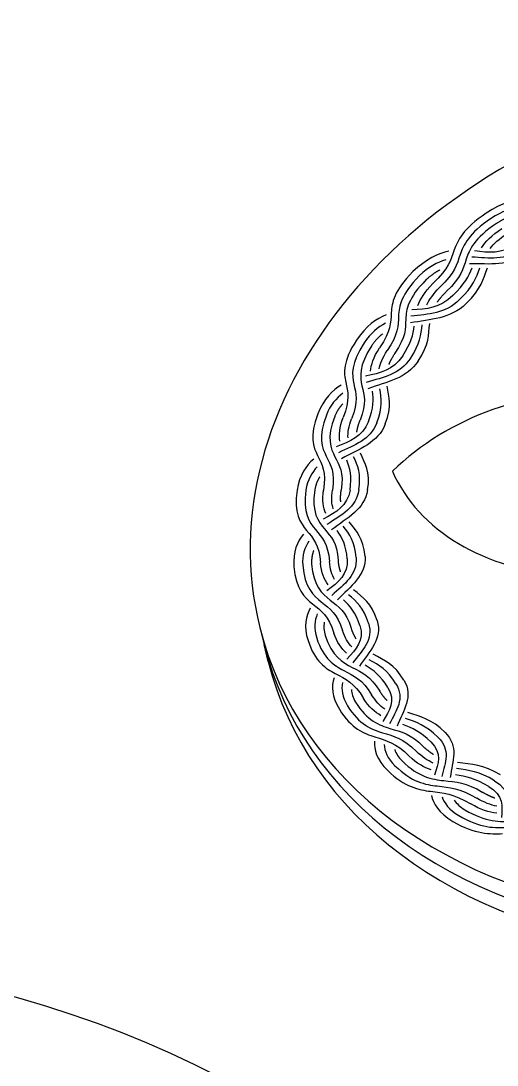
# Model space of a CAD drawing. Extents: x 16 to 166, y 19 to 190.
# Drawn here: x 92.8 to 119.2, y 132.6 to 190.3 of the extents above; entities that cross this region are included whole.
import ezdxf

# ---------------------------------------------------------------- set-up
doc = ezdxf.new("R2010")
doc.units = 0
doc.layers.add('View', color=7, linetype='CONTINUOUS')
doc.layers.add('View003', color=7, linetype='CONTINUOUS')

msp = doc.modelspace()

# ---------------------------------------------------------------- linework, layer by layer
at = {"layer": 'View'}
msp.add_circle((76.4089, 78.5115), 60, dxfattribs=at)
at = {"layer": 'View003'}
for p in [(106.044, 156.753), (106.512, 154.88)]:
    msp.add_line(p, (106.278, 155.816), dxfattribs=at)
for centre, major_axis, start_param, end_param in [((135.15, 164.022), (29.1061, 7.2686), 0, 3.14159), ((122.954, 159.652), (12.6127, 3.1497), 1.17674, 2.22393), ((122.954, 159.652), (12.6127, 3.1497), 1.17674, 2.22393), ((125.571, 169.774), (12.6127, 3.1497), 3.27113, 4.31833), ((125.571, 169.774), (12.6127, 3.1497), 3.27113, 4.31833), ((135.15, 164.022), (29.1061, 7.2686), 3.14159, 5.36553), ((135.384, 163.085), (29.1061, 7.2686), 3.14159, 5.36553), ((135.384, 163.085), (29.1061, 7.2686), 3.14159, 5.36553), ((135.618, 162.148), (29.1061, 7.2686), 3.14159, 5.36553)]:
    msp.add_ellipse(centre, major_axis=major_axis, ratio=0.765296, start_param=start_param, end_param=end_param, dxfattribs=at)
for points, degree in [([(120.717, 180.463), (120.147, 180.441), (119.428, 180.246), (118.563, 179.674)], 3), ([(118.563, 179.674), (117.265, 178.814), (116.976, 178.156), (116.794, 177.641)], 3), ([(120.433, 180.021), (119.964, 179.958), (119.431, 179.778), (118.848, 179.391)], 3), ([(118.848, 179.391), (117.574, 178.548), (117.297, 177.899), (117.123, 177.39)], 3), ([(119.133, 179.109), (117.883, 178.281), (117.618, 177.641), (117.453, 177.139)], 3), ([(119.982, 179.511), (119.567, 179.392), (119.133, 179.109)], 2), ([(118.296, 177.763), (118.512, 178.09), (118.847, 178.448), (119.418, 178.826)], 3), ([(118.771, 177.724), (118.977, 177.981), (119.27, 178.257), (119.703, 178.544)], 3), ([(120.272, 177.979), (119.372, 177.381), (118.714, 177.493), (117.909, 177.585)], 3), ([(116.492, 177.569), (115.92, 177.451), (115.238, 177.142), (114.511, 176.441)], 3), ([(116.794, 177.641), (116.59, 177.064), (116.496, 176.635), (115.616, 175.778)], 3), ([(117.123, 177.39), (116.93, 176.821), (116.843, 176.396), (115.985, 175.557)], 3), ([(120.842, 177.414), (119.766, 176.699), (118.775, 176.895), (117.64, 176.872)], 3), ([(120.557, 177.697), (119.557, 177.032), (118.748, 177.201), (117.762, 177.244)], 3), ([(116.321, 177.098), (115.862, 176.958), (115.368, 176.693), (114.879, 176.22)], 3), ([(117.453, 177.139), (117.27, 176.577), (117.19, 176.157), (116.353, 175.335)], 3), ([(114.511, 176.441), (113.442, 175.38), (113.344, 174.696), (113.31, 174.18)], 3), ([(114.879, 176.22), (113.83, 175.182), (113.74, 174.509), (113.711, 174)], 3), ([(114.511, 176.441), (114.511, 176.441)], 1), ([(114.879, 176.22), (114.879, 176.22)], 1), ([(116.002, 176.533), (115.612, 176.346), (115.248, 175.999)], 2), ([(116.721, 175.114), (117.366, 175.75), (117.603, 176.195), (117.79, 176.66)], 3), ([(117.09, 174.893), (117.838, 175.634), (118.015, 176.112), (118.215, 176.657)], 3), ([(117.458, 174.672), (118.311, 175.52), (118.39, 176.016), (118.634, 176.653)], 3), ([(115.248, 175.999), (114.217, 174.983), (114.135, 174.321), (114.113, 173.82)], 3), ([(114.782, 174.562), (114.907, 174.911), (115.144, 175.314), (115.616, 175.778)], 3), ([(115.248, 175.999), (115.248, 175.999)], 1), ([(115.616, 175.778), (115.616, 175.778)], 1), ([(116.721, 175.114), (115.975, 174.39), (115.26, 174.378), (114.444, 174.325)], 3), ([(115.272, 174.609), (115.408, 174.89), (115.626, 175.206), (115.985, 175.557)], 3), ([(115.86, 174.758), (116.041, 175.028), (116.353, 175.335)], 2), ([(115.985, 175.557), (115.985, 175.557)], 1), ([(116.353, 175.335), (116.353, 175.335)], 1), ([(116.721, 175.114), (116.721, 175.114)], 1), ([(117.458, 174.672), (116.565, 173.813), (115.474, 173.816), (114.375, 173.601)], 3), ([(117.09, 174.893), (116.258, 174.09), (115.396, 174.108), (114.392, 173.975)], 3), ([(117.09, 174.893), (117.09, 174.893)], 1), ([(117.458, 174.672), (117.458, 174.672)], 1), ([(113.029, 174.058), (112.491, 173.844), (111.905, 173.433), (111.386, 172.652)], 3), ([(113.31, 174.18), (113.271, 173.599), (113.299, 173.173), (112.664, 172.219)], 3), ([(113.711, 174), (113.68, 173.429), (113.712, 173.009), (113.09, 172.075)], 3), ([(112.993, 173.583), (112.575, 173.369), (112.162, 173.034), (111.812, 172.508)], 3), ([(114.113, 173.82), (114.088, 173.259), (114.125, 172.844), (113.516, 171.93)], 3), ([(113.942, 171.786), (114.414, 172.494), (114.528, 172.956), (114.585, 173.428)], 3), ([(114.368, 171.642), (114.918, 172.466), (114.964, 172.95), (115.013, 173.499)], 3), ([(114.794, 171.497), (115.424, 172.44), (115.368, 172.926), (115.435, 173.569)], 3), ([(112.836, 172.994), (112.501, 172.751), (112.238, 172.363)], 2), ([(111.386, 172.652), (110.61, 171.482), (110.69, 170.828), (110.792, 170.331)], 3), ([(111.812, 172.508), (111.05, 171.36), (111.135, 170.716), (111.241, 170.227)], 3), ([(112.238, 172.363), (111.49, 171.237), (111.58, 170.604), (111.691, 170.123)], 3), ([(112.163, 170.936), (112.195, 171.286), (112.322, 171.704), (112.664, 172.219)], 3), ([(113.942, 171.786), (113.4, 170.973), (112.708, 170.845), (111.888, 170.655)], 3), ([(114.368, 171.642), (113.766, 170.738), (112.897, 170.608), (111.93, 170.315)], 3), ([(112.639, 171.062), (112.698, 171.35), (112.831, 171.684), (113.09, 172.075)], 3), ([(113.184, 171.302), (113.291, 171.588), (113.516, 171.93)], 2), ([(114.794, 171.497), (114.145, 170.525), (113.085, 170.355), (112.011, 169.958)], 3), ([(110.542, 170.17), (110.058, 169.881), (109.577, 169.398), (109.254, 168.575)], 3), ([(110.792, 170.331), (110.905, 169.779), (111.046, 169.373), (110.651, 168.365)], 3), ([(111.241, 170.227), (111.359, 169.684), (111.503, 169.284), (111.117, 168.295)], 3), ([(111.691, 170.123), (111.813, 169.59), (111.961, 169.195), (111.583, 168.225)], 3), ([(112.048, 168.155), (112.342, 168.908), (112.335, 169.371), (112.268, 169.828)], 3), ([(112.514, 168.085), (112.856, 168.963), (112.773, 169.439), (112.677, 169.967)], 3), ([(112.98, 168.015), (113.37, 169.021), (113.184, 169.485), (113.081, 170.104)], 3), ([(110.63, 169.715), (110.267, 169.445), (109.938, 169.061), (109.72, 168.505)], 3), ([(110.625, 169.131), (110.351, 168.846), (110.185, 168.435)], 2), ([(109.254, 168.575), (108.768, 167.339), (109.008, 166.73), (109.234, 166.268)], 3), ([(109.72, 168.505), (109.243, 167.29), (109.485, 166.692), (109.713, 166.237)], 3), ([(110.185, 168.435), (109.718, 167.241), (109.962, 166.653), (110.193, 166.206)], 3), ([(112.048, 168.155), (111.71, 167.288), (111.041, 167.056), (110.261, 166.747)], 3), ([(112.514, 168.085), (112.139, 167.12), (111.29, 166.856), (110.387, 166.427)], 3), ([(110.469, 167.059), (110.414, 167.4), (110.437, 167.819), (110.651, 168.365)], 3), ([(110.918, 167.254), (110.906, 167.54), (110.955, 167.88), (111.117, 168.295)], 3), ([(111.407, 167.57), (111.443, 167.861), (111.583, 168.225)], 2), ([(112.98, 168.015), (112.576, 166.974), (111.543, 166.641), (110.557, 166.096)], 3), ([(112.004, 164.367), (112.161, 165.397), (111.858, 165.823), (111.602, 166.401)], 3), ([(109.021, 166.076), (108.602, 165.725), (108.234, 165.191), (108.104, 164.353)], 3), ([(109.234, 166.268), (109.483, 165.758), (109.725, 165.386), (109.566, 164.358)], 3), ([(109.713, 166.237), (109.965, 165.736), (110.209, 165.369), (110.054, 164.36)], 3), ([(110.193, 166.206), (110.447, 165.714), (110.694, 165.352), (110.542, 164.361)], 3), ([(111.029, 164.363), (111.147, 165.134), (111.027, 165.581), (110.848, 166.01)], 3), ([(111.517, 164.365), (111.654, 165.264), (111.454, 165.715), (111.227, 166.207)], 3), ([(109.221, 165.652), (108.919, 165.338), (108.679, 164.921), (108.591, 164.354)], 3), ([(109.357, 165.091), (109.149, 164.776), (109.079, 164.356)], 2), ([(108.104, 164.353), (107.907, 163.094), (108.289, 162.545), (108.626, 162.132)], 3), ([(108.591, 164.354), (108.399, 163.116), (108.781, 162.577), (109.118, 162.171)], 3), ([(109.079, 164.356), (108.89, 163.138), (109.272, 162.609), (109.609, 162.21)], 3), ([(109.69, 163.072), (109.555, 163.393), (109.48, 163.8), (109.566, 164.358)], 3), ([(111.029, 164.363), (110.893, 163.476), (110.268, 163.152), (109.553, 162.742)], 3), ([(111.517, 164.365), (111.366, 163.376), (110.566, 162.995), (109.754, 162.452)], 3), ([(110.098, 163.327), (110.019, 163.601), (109.989, 163.936), (110.054, 164.36)], 3), ([(112.004, 164.367), (111.842, 163.299), (110.871, 162.824), (110.002, 162.157)], 3), ([(110.519, 163.703), (110.487, 163.989), (110.542, 164.361)], 2), ([(111.366, 160.623), (111.302, 161.511), (110.997, 161.919), (110.654, 162.361)], 3), ([(111.858, 160.694), (111.784, 161.712), (111.38, 162.082), (110.988, 162.603)], 3), ([(108.455, 161.916), (108.113, 161.518), (107.865, 160.952), (107.925, 160.127)], 3), ([(108.626, 162.132), (108.995, 161.677), (109.326, 161.352), (109.4, 160.34)], 3), ([(109.118, 162.171), (109.487, 161.725), (109.819, 161.405), (109.892, 160.411)], 3), ([(109.609, 162.21), (109.979, 161.773), (110.312, 161.458), (110.383, 160.482)], 3), ([(110.875, 160.553), (110.819, 161.313), (110.596, 161.728), (110.316, 162.116)], 3), ([(108.755, 161.537), (108.522, 161.192), (108.376, 160.756), (108.417, 160.198)], 3), ([(109.021, 161.016), (108.883, 160.683), (108.908, 160.269)], 2), ([(111.366, 160.623), (111.437, 159.648), (110.715, 159.168), (110.021, 158.531)], 3), ([(111.858, 160.694), (111.934, 159.643), (111.044, 159.028), (110.337, 158.283)], 3), ([(107.925, 160.127), (108.015, 158.889), (108.525, 158.415), (108.957, 158.065)], 3), ([(108.417, 160.198), (108.506, 158.979), (109.012, 158.515), (109.443, 158.172)], 3), ([(108.908, 160.269), (108.996, 159.07), (109.5, 158.615), (109.929, 158.279)], 3), ([(109.816, 159.12), (109.607, 159.409), (109.44, 159.79), (109.4, 160.34)], 3), ([(110.875, 160.553), (110.938, 159.678), (110.38, 159.277), (109.753, 158.782)], 3), ([(110.17, 159.422), (110.028, 159.675), (109.922, 159.993), (109.892, 160.411)], 3), ([(110.509, 159.844), (110.412, 160.115), (110.383, 160.482)], 2), ([(112.53, 157.14), (112.228, 158.106), (111.741, 158.403), (111.229, 158.85)], 3), ([(109.929, 158.279), (110.401, 157.91), (110.805, 157.655), (111.097, 156.728)], 3), ([(111.575, 156.865), (111.348, 157.587), (111.031, 157.954), (110.662, 158.288)], 3), ([(112.052, 157.003), (111.788, 157.845), (111.392, 158.193), (110.947, 158.571)], 3), ([(108.834, 157.833), (108.58, 157.403), (108.46, 156.824), (108.708, 156.04)], 3), ([(108.957, 158.065), (109.433, 157.679), (109.838, 157.414), (110.141, 156.453)], 3), ([(109.443, 158.172), (109.917, 157.795), (110.321, 157.535), (110.619, 156.59)], 3), ([(109.221, 157.512), (109.066, 157.147), (109.018, 156.707), (109.186, 156.178)], 3), ([(112.53, 157.14), (112.841, 156.144), (112.088, 155.43), (111.55, 154.616)], 3), ([(109.608, 157.048), (109.569, 156.822), (109.581, 156.578), (109.664, 156.315)], 3), ([(111.123, 155.682), (110.923, 155.904), (110.744, 156.194), (110.619, 156.59)], 3), ([(111.575, 156.865), (111.835, 156.037), (111.356, 155.563), (110.85, 155.009)], 3), ([(111.367, 156.134), (111.209, 156.38), (111.097, 156.728)], 2), ([(112.052, 157.003), (112.342, 156.078), (111.727, 155.517), (111.177, 154.808)], 3), ([(108.708, 156.04), (109.082, 154.864), (109.703, 154.482), (110.217, 154.209)], 3), ([(109.186, 156.178), (109.553, 155.021), (110.169, 154.647), (110.68, 154.381)], 3), ([(109.664, 156.315), (110.024, 155.177), (110.635, 154.813), (111.143, 154.553)], 3), ([(110.836, 155.342), (110.561, 155.59), (110.306, 155.931), (110.141, 156.453)], 3), ([(113.564, 153.645), (113.103, 154.408), (112.629, 154.681), (112.096, 154.979)], 3), ([(114.01, 153.846), (113.482, 154.721), (112.932, 154.931), (112.315, 155.286)], 3), ([(110.68, 154.381), (111.244, 154.087), (111.705, 153.899), (112.226, 153.04)], 3), ([(111.143, 154.553), (111.702, 154.267), (112.162, 154.084), (112.672, 153.242)], 3), ([(113.118, 153.443), (112.722, 154.098), (112.322, 154.401), (111.875, 154.667)], 3), ([(110.148, 153.97), (109.993, 153.521), (110.007, 152.948), (110.442, 152.234)], 3), ([(110.217, 154.209), (110.785, 153.907), (111.249, 153.714), (111.78, 152.838)], 3), ([(110.611, 153.717), (110.54, 153.345), (110.595, 152.918), (110.888, 152.435)], 3), ([(113.564, 153.645), (114.07, 152.808), (113.59, 152.184), (113.211, 151.424)], 3), ([(114.01, 153.846), (114.554, 152.945), (113.971, 152.156), (113.632, 151.298)], 3), ([(111.106, 153.329), (111.12, 153.108), (111.189, 152.876), (111.334, 152.637)], 3), ([(113.083, 152.716), (112.866, 152.927), (112.672, 153.242)], 2), ([(113.118, 153.443), (113.572, 152.693), (113.208, 152.171), (112.835, 151.566)], 3), ([(111.334, 152.637), (111.964, 151.602), (112.669, 151.346), (113.239, 151.176)], 3), ([(112.741, 151.881), (112.405, 152.076), (112.068, 152.365), (111.78, 152.838)], 3), ([(112.946, 152.249), (112.693, 152.43), (112.445, 152.68), (112.226, 153.04)], 3), ([(110.442, 152.234), (111.096, 151.162), (111.816, 150.889), (112.396, 150.706)], 3), ([(110.888, 152.435), (111.53, 151.382), (112.242, 151.117), (112.818, 150.941)], 3), ([(116.288, 150.954), (115.536, 151.698), (114.942, 151.809), (114.234, 152.052)], 3), ([(115.496, 150.428), (114.932, 150.987), (114.459, 151.211), (113.945, 151.397)], 3), ([(115.892, 150.691), (115.235, 151.341), (114.698, 151.525), (114.09, 151.727)], 3), ([(112.818, 150.941), (113.457, 150.745), (113.96, 150.639), (114.703, 149.902)], 3), ([(113.239, 151.176), (113.872, 150.987), (114.372, 150.886), (115.099, 150.165)], 3), ([(116.288, 150.954), (117.064, 150.188), (116.687, 149.373), (116.572, 148.471)], 3), ([(112.385, 150.467), (112.342, 150.015), (112.498, 149.467), (113.117, 148.85)], 3), ([(112.396, 150.706), (113.042, 150.503), (113.549, 150.391), (114.306, 149.639)], 3), ([(112.912, 150.296), (112.933, 149.93), (113.096, 149.529), (113.514, 149.113)], 3), ([(115.496, 150.428), (116.143, 149.787), (115.917, 149.248), (115.697, 148.595)], 3), ([(115.892, 150.691), (116.612, 149.978), (116.294, 149.313), (116.113, 148.521)], 3), ([(113.506, 150.002), (113.575, 149.793), (113.703, 149.582), (113.91, 149.376)], 3), ([(115.519, 148.88), (115.13, 149.011), (114.716, 149.232), (114.306, 149.639)], 3), ([(115.63, 149.264), (115.328, 149.396), (115.013, 149.594), (114.703, 149.902)], 3), ([(115.646, 149.732), (115.373, 149.897), (115.099, 150.165)], 2), ([(113.514, 149.113), (114.427, 148.205), (115.219, 148.067), (115.846, 147.993)], 3), ([(113.91, 149.376), (114.807, 148.486), (115.589, 148.355), (116.208, 148.288)], 3), ([(119.354, 148.606), (118.381, 149.178), (117.759, 149.178), (116.978, 149.291)], 3), ([(113.117, 148.85), (114.048, 147.925), (114.85, 147.778), (115.484, 147.699)], 3), ([(118.696, 147.963), (117.967, 148.396), (117.431, 148.528), (116.861, 148.618)], 3), ([(119.025, 148.284), (118.175, 148.786), (117.588, 148.867), (116.919, 148.957)], 3), ([(115.846, 147.993), (116.547, 147.912), (117.077, 147.896), (118.038, 147.319)], 3), ([(116.208, 148.288), (116.9, 148.214), (117.426, 148.203), (118.367, 147.641)], 3), ([(118.696, 147.963), (118.696, 147.963)], 1), ([(118.696, 147.963), (119.525, 147.46), (119.449, 146.892), (119.413, 146.248)], 3), ([(119.025, 148.284), (119.025, 148.284)], 1), ([(119.025, 148.284), (119.943, 147.724), (119.81, 147.034), (119.853, 146.251)], 3), ([(115.484, 147.699), (116.193, 147.61), (116.729, 147.589), (117.709, 146.997)], 3), ([(115.537, 147.467), (115.614, 147.026), (115.922, 146.522), (116.723, 146.032)], 3), ([(116.116, 147.391), (116.236, 147.043), (116.511, 146.683), (117.052, 146.354)], 3), ([(119.156, 146.872), (118.815, 146.944), (118.44, 147.078), (118.038, 147.319)], 3), ([(118.038, 147.319), (118.038, 147.319)], 1), ([(119.041, 147.321), (118.72, 147.431), (118.367, 147.641)], 2), ([(118.367, 147.641), (118.367, 147.641)], 1), ([(116.796, 147.208), (116.925, 147.019), (117.113, 146.838), (117.381, 146.675)], 3), ([(119.153, 146.487), (118.725, 146.543), (118.241, 146.68), (117.709, 146.997)], 3), ([(117.709, 146.997), (117.709, 146.997)], 1), ([(117.052, 146.354), (117.052, 146.354)], 1), ([(117.052, 146.354), (118.242, 145.649), (119.089, 145.663), (119.734, 145.705)], 3), ([(117.381, 146.675), (117.381, 146.675)], 1), ([(117.381, 146.675), (118.545, 145.983), (119.378, 146.002), (120.014, 146.048)], 3), ([(116.723, 146.032), (116.723, 146.032)], 1), ([(116.723, 146.032), (117.94, 145.315), (118.799, 145.324), (119.454, 145.362)], 3)]:
    msp.add_open_spline(points, degree=degree, dxfattribs=at)

doc.saveas('drawing.dxf')
